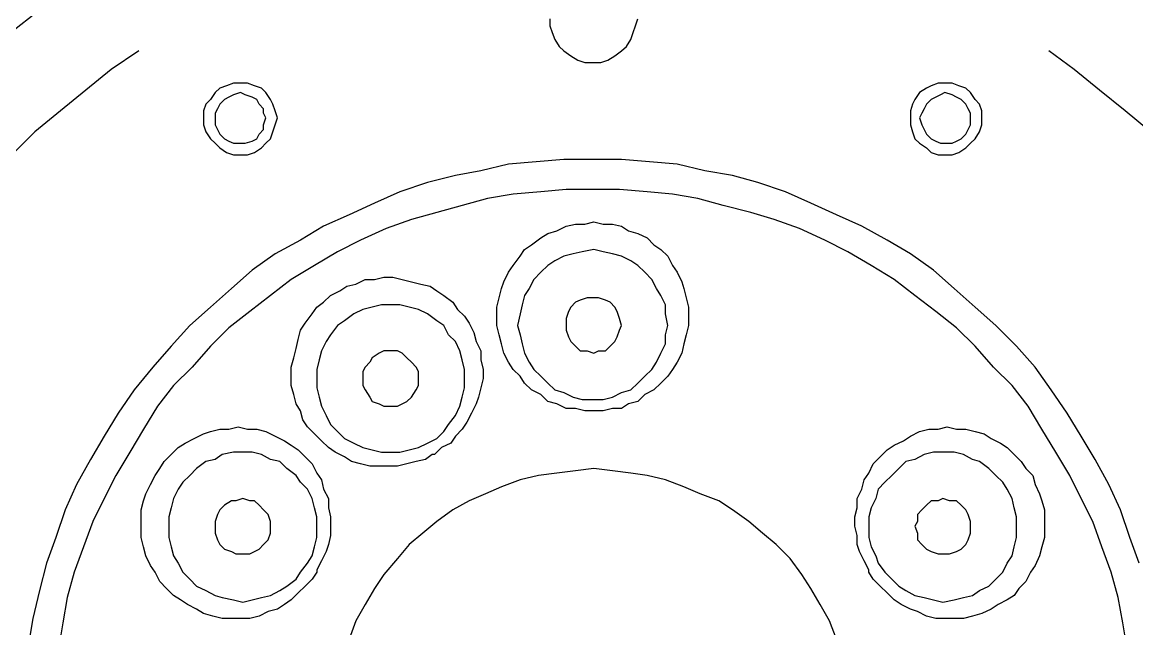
# Model space of a CAD drawing. Extents: x 468514 to 728049, y -74127 to 69080.
# Drawn here: x 591177.47 to 591203.29, y 40586.69 to 40600.74 of the extents above; entities that cross this region are included whole.
import ezdxf

# ---------------------------------------------------------------- set-up
doc = ezdxf.new("R2010")
doc.units = 0
doc.header["$LTSCALE"] = 500
doc.header["$MEASUREMENT"] = 0
doc.linetypes.add('HIDDEN2', pattern=[0.1875, 0.125, -0.0625])
doc.layers.add('E 立面家具、洁具', color=153, linetype='Continuous')
doc.layers.add('L-立面家具、洁具', color=153, linetype='Continuous')

# ---------------------------------------------------------------- blocks, each defined once
blk = doc.blocks.new('A$C2F8A30B2')
at = {"linetype": 'HIDDEN2', "lineweight": -2, "ltscale": 20}
for p, q in [((84.589, 844.94), (84.539, 845.102)), ((84.646, 844.782), (84.589, 844.94)), ((86.573, 844.94), (86.519, 844.782)), ((86.573, 845.102), (86.573, 844.94)), ((84.701, 844.62), (84.646, 844.782)), ((84.804, 844.459), (84.701, 844.62)), ((86.464, 844.62), (86.359, 844.459)), ((86.519, 844.782), (86.464, 844.62)), ((84.916, 844.356), (84.804, 844.459)), ((86.359, 844.459), (86.249, 844.356)), ((74.425, 843.927), (75.013, 844.356)), ((85.074, 844.247), (84.916, 844.356)), ((85.234, 844.142), (85.074, 844.247)), ((85.394, 844.087), (85.234, 844.142)), ((85.929, 844.142), (85.769, 844.087)), ((86.091, 844.247), (85.929, 844.142)), ((86.249, 844.356), (86.091, 844.247)), ((96.097, 844.356), (96.74, 843.927)), ((73.838, 843.444), (74.425, 843.927)), ((85.554, 844.087), (85.394, 844.087)), ((85.769, 844.087), (85.554, 844.087)), ((96.74, 843.927), (97.327, 843.444)), ((77.098, 843.552), (77.258, 843.607)), ((77.258, 843.607), (77.422, 843.607)), ((77.422, 843.607), (77.582, 843.607)), ((77.582, 843.607), (77.742, 843.552)), ((93.423, 843.552), (93.583, 843.607)), ((93.583, 843.607), (93.743, 843.607)), ((93.743, 843.607), (93.905, 843.607)), ((93.905, 843.607), (94.065, 843.552)), ((73.246, 842.966), (73.838, 843.444)), ((76.725, 843.23), (76.832, 843.392)), ((76.832, 843.392), (76.94, 843.497)), ((76.94, 843.497), (77.098, 843.552)), ((77.155, 843.284), (77.258, 843.341)), ((77.258, 843.341), (77.422, 843.392)), ((77.422, 843.392), (77.527, 843.341)), ((77.527, 843.341), (77.635, 843.284)), ((77.742, 843.552), (77.847, 843.497)), ((77.847, 843.497), (78.008, 843.392)), ((78.008, 843.392), (78.117, 843.23)), ((93.048, 843.23), (93.155, 843.392)), ((93.155, 843.392), (93.26, 843.497)), ((93.26, 843.497), (93.423, 843.552)), ((93.475, 843.284), (93.635, 843.341)), ((93.635, 843.341), (93.743, 843.392)), ((93.743, 843.392), (93.905, 843.341)), ((93.905, 843.341), (94.012, 843.284)), ((94.065, 843.552), (94.225, 843.497)), ((94.225, 843.497), (94.332, 843.392)), ((94.332, 843.392), (94.44, 843.23)), ((97.327, 843.444), (97.917, 842.966)), ((76.565, 842.966), (76.618, 843.126)), ((76.618, 843.126), (76.725, 843.23)), ((76.885, 843.019), (76.94, 843.126)), ((76.94, 843.126), (77.047, 843.23)), ((77.047, 843.23), (77.155, 843.284)), ((77.635, 843.284), (77.742, 843.23)), ((77.742, 843.23), (77.847, 843.126)), ((77.847, 843.126), (77.902, 843.019)), ((78.117, 843.23), (78.172, 843.126)), ((78.172, 843.126), (78.222, 842.966)), ((92.94, 842.966), (92.993, 843.126)), ((92.993, 843.126), (93.048, 843.23)), ((93.208, 843.019), (93.315, 843.126)), ((93.315, 843.126), (93.368, 843.23)), ((93.368, 843.23), (93.475, 843.284)), ((94.012, 843.284), (94.118, 843.23)), ((94.118, 843.23), (94.225, 843.126)), ((94.225, 843.126), (94.28, 843.019)), ((94.44, 843.23), (94.547, 843.126)), ((94.547, 843.126), (94.6, 842.966)), ((72.658, 842.48), (73.246, 842.966)), ((76.565, 842.804), (76.565, 842.966)), ((76.832, 842.912), (76.885, 843.019)), ((76.832, 842.804), (76.832, 842.912)), ((77.902, 843.019), (77.957, 842.912)), ((77.957, 842.912), (78.008, 842.804)), ((78.222, 842.966), (78.222, 842.804)), ((92.888, 842.804), (92.94, 842.966)), ((93.155, 842.804), (93.208, 842.912)), ((93.208, 842.912), (93.208, 843.019)), ((94.28, 843.019), (94.332, 842.912)), ((94.332, 842.912), (94.332, 842.804)), ((94.6, 842.966), (94.6, 842.804)), ((97.917, 842.966), (98.507, 842.48)), ((76.565, 842.644), (76.565, 842.804)), ((76.565, 842.804), (76.565, 842.804)), ((76.618, 842.48), (76.565, 842.644)), ((76.832, 842.644), (76.832, 842.804)), ((76.832, 842.804), (76.832, 842.804)), ((76.885, 842.537), (76.832, 842.644)), ((77.957, 842.644), (77.902, 842.537)), ((78.008, 842.804), (77.957, 842.644)), ((78.222, 842.644), (78.172, 842.48)), ((78.222, 842.804), (78.222, 842.644)), ((92.94, 842.644), (92.888, 842.804)), ((92.888, 842.804), (92.888, 842.804)), ((92.993, 842.48), (92.94, 842.644)), ((93.208, 842.644), (93.155, 842.804)), ((93.155, 842.804), (93.155, 842.804)), ((93.208, 842.537), (93.208, 842.644)), ((94.332, 842.644), (94.28, 842.537)), ((94.332, 842.804), (94.332, 842.644)), ((94.6, 842.644), (94.547, 842.48)), ((94.6, 842.804), (94.6, 842.644)), ((76.725, 842.322), (76.618, 842.48)), ((76.832, 842.217), (76.725, 842.322)), ((76.94, 842.431), (76.885, 842.537)), ((77.047, 842.322), (76.94, 842.431)), ((77.155, 842.269), (77.047, 842.322)), ((77.742, 842.322), (77.635, 842.269)), ((77.847, 842.431), (77.742, 842.322)), ((77.902, 842.537), (77.847, 842.431)), ((78.117, 842.322), (78.008, 842.217)), ((78.172, 842.48), (78.117, 842.322)), ((93.048, 842.322), (92.993, 842.48)), ((93.155, 842.217), (93.048, 842.322)), ((93.315, 842.431), (93.208, 842.537)), ((93.368, 842.322), (93.315, 842.431)), ((93.475, 842.269), (93.368, 842.322)), ((94.118, 842.322), (94.012, 842.269)), ((94.225, 842.431), (94.118, 842.322)), ((94.28, 842.537), (94.225, 842.431)), ((94.44, 842.322), (94.332, 842.217)), ((94.547, 842.48), (94.44, 842.322)), ((98.507, 842.48), (99.04, 841.949)), ((76.94, 842.109), (76.832, 842.217)), ((77.098, 842.004), (76.94, 842.109)), ((77.258, 842.217), (77.155, 842.269)), ((77.422, 842.217), (77.258, 842.217)), ((77.527, 842.217), (77.422, 842.217)), ((77.635, 842.269), (77.527, 842.217)), ((77.847, 842.109), (77.742, 842.004)), ((78.008, 842.217), (77.847, 842.109)), ((93.26, 842.109), (93.155, 842.217)), ((93.423, 842.004), (93.26, 842.109)), ((93.635, 842.217), (93.475, 842.269)), ((93.743, 842.217), (93.635, 842.217)), ((93.905, 842.217), (93.743, 842.217)), ((94.012, 842.269), (93.905, 842.217)), ((94.225, 842.109), (94.065, 842.004)), ((94.332, 842.217), (94.225, 842.109)), ((77.258, 841.949), (77.098, 842.004)), ((77.422, 841.949), (77.258, 841.949)), ((77.582, 841.949), (77.422, 841.949)), ((77.742, 842.004), (77.582, 841.949)), ((83.627, 841.736), (84.271, 841.787)), ((84.271, 841.787), (84.916, 841.84)), ((84.916, 841.84), (85.554, 841.84)), ((85.554, 841.84), (86.249, 841.84)), ((86.249, 841.84), (86.893, 841.787)), ((86.893, 841.787), (87.538, 841.736)), ((93.583, 841.949), (93.423, 842.004)), ((93.743, 841.949), (93.583, 841.949)), ((93.905, 841.949), (93.743, 841.949)), ((94.065, 842.004), (93.905, 841.949)), ((82.344, 841.467), (82.987, 841.576)), ((82.987, 841.576), (83.627, 841.736)), ((87.538, 841.736), (88.176, 841.576)), ((88.176, 841.576), (88.766, 841.467)), ((81.114, 841.092), (81.754, 841.309)), ((81.754, 841.309), (82.344, 841.467)), ((88.766, 841.467), (89.41, 841.309)), ((89.41, 841.309), (90.051, 841.092)), ((80.527, 840.827), (81.114, 841.092)), ((83.147, 840.934), (83.736, 841.041)), ((83.736, 841.041), (84.324, 841.092)), ((84.324, 841.092), (84.964, 841.147)), ((84.964, 841.147), (85.554, 841.147)), ((85.554, 841.147), (86.196, 841.147)), ((86.196, 841.147), (86.788, 841.092)), ((86.788, 841.092), (87.428, 841.041)), ((87.428, 841.041), (88.018, 840.934)), ((90.051, 841.092), (90.64, 840.827)), ((79.937, 840.559), (80.527, 840.827)), ((81.917, 840.614), (82.557, 840.772)), ((82.557, 840.772), (83.147, 840.934)), ((88.018, 840.934), (88.606, 840.772)), ((88.606, 840.772), (89.196, 840.614)), ((90.64, 840.827), (91.228, 840.559)), ((79.347, 840.292), (79.937, 840.559)), ((81.379, 840.452), (81.917, 840.614)), ((89.196, 840.614), (89.783, 840.452)), ((91.228, 840.559), (91.818, 840.292)), ((78.757, 839.972), (79.347, 840.292)), ((80.204, 839.972), (80.794, 840.241)), ((80.794, 840.241), (81.379, 840.452)), ((84.916, 840.292), (84.751, 840.186)), ((85.126, 840.344), (84.916, 840.292)), ((85.341, 840.344), (85.126, 840.344)), ((85.554, 840.397), (85.341, 840.344)), ((85.769, 840.344), (85.554, 840.397)), ((85.984, 840.344), (85.769, 840.344)), ((86.196, 840.292), (85.984, 840.344)), ((86.411, 840.186), (86.196, 840.292)), ((89.783, 840.452), (90.371, 840.241)), ((90.371, 840.241), (90.96, 839.972)), ((91.818, 840.292), (92.353, 839.972)), ((78.222, 839.651), (78.757, 839.972)), ((79.669, 839.702), (80.204, 839.972)), ((84.324, 840.026), (84.166, 839.864)), ((84.539, 840.129), (84.324, 840.026)), ((84.751, 840.186), (84.539, 840.129)), ((86.626, 840.129), (86.411, 840.186)), ((86.788, 840.026), (86.626, 840.129)), ((86.999, 839.864), (86.788, 840.026)), ((90.96, 839.972), (91.493, 839.702)), ((92.353, 839.972), (92.94, 839.651)), ((84.002, 839.757), (83.842, 839.599)), ((84.166, 839.864), (84.002, 839.757)), ((85.341, 839.702), (85.554, 839.757)), ((85.554, 839.757), (85.824, 839.702)), ((87.161, 839.757), (86.999, 839.864)), ((87.268, 839.599), (87.161, 839.757)), ((77.687, 839.277), (78.222, 839.651)), ((79.132, 839.382), (79.669, 839.702)), ((83.842, 839.599), (83.736, 839.382)), ((84.539, 839.382), (84.701, 839.491)), ((84.701, 839.491), (84.916, 839.599)), ((84.916, 839.599), (85.126, 839.651)), ((85.126, 839.651), (85.341, 839.702)), ((85.824, 839.702), (86.036, 839.651)), ((86.036, 839.651), (86.249, 839.599)), ((86.249, 839.599), (86.464, 839.491)), ((86.464, 839.491), (86.626, 839.382)), ((87.428, 839.382), (87.268, 839.599)), ((91.493, 839.702), (92.03, 839.382)), ((92.94, 839.651), (93.475, 839.277)), ((77.207, 838.851), (77.687, 839.277)), ((78.597, 839.062), (79.132, 839.382)), ((83.627, 839.226), (83.522, 839.009)), ((83.736, 839.382), (83.627, 839.226)), ((84.217, 839.062), (84.377, 839.226)), ((84.377, 839.226), (84.539, 839.382)), ((86.626, 839.382), (86.788, 839.226)), ((86.788, 839.226), (86.946, 839.062)), ((87.538, 839.226), (87.428, 839.382)), ((87.643, 839.009), (87.538, 839.226)), ((92.03, 839.382), (92.568, 839.062)), ((93.475, 839.277), (93.955, 838.851)), ((78.117, 838.687), (78.597, 839.062)), ((83.522, 839.009), (83.469, 838.851)), ((84.109, 838.851), (84.217, 839.062)), ((86.946, 839.062), (87.054, 838.851)), ((87.696, 838.851), (87.643, 839.009)), ((89.568, 838.954), (89.353, 838.904)), ((89.783, 839.009), (89.568, 838.954)), ((89.996, 839.062), (89.783, 839.009)), ((90.211, 839.117), (89.996, 839.062)), ((90.425, 839.117), (90.211, 839.117)), ((90.64, 839.062), (90.425, 839.117)), ((90.853, 839.062), (90.64, 839.062)), ((91.068, 838.954), (90.853, 839.062)), ((91.283, 838.904), (91.068, 838.954)), ((92.568, 839.062), (93.048, 838.687)), ((76.725, 838.419), (77.207, 838.851)), ((77.635, 838.316), (78.117, 838.687)), ((83.469, 838.851), (83.416, 838.634)), ((83.899, 838.476), (84.002, 838.687)), ((84.002, 838.687), (84.109, 838.851)), ((87.054, 838.851), (87.161, 838.687)), ((87.161, 838.687), (87.214, 838.476)), ((87.749, 838.634), (87.696, 838.851)), ((89.035, 838.687), (88.821, 838.531)), ((89.196, 838.796), (89.035, 838.687)), ((89.353, 838.904), (89.196, 838.796)), ((91.443, 838.796), (91.283, 838.904)), ((91.658, 838.687), (91.443, 838.796)), ((91.818, 838.531), (91.658, 838.687)), ((93.048, 838.687), (93.53, 838.316)), ((93.955, 838.851), (94.44, 838.419)), ((83.416, 838.634), (83.361, 838.419)), ((83.899, 838.261), (83.899, 838.476)), ((85.074, 838.419), (85.179, 838.531)), ((85.179, 838.531), (85.289, 838.582)), ((85.289, 838.582), (85.451, 838.634)), ((85.451, 838.634), (85.554, 838.634)), ((85.554, 838.634), (85.714, 838.634)), ((85.714, 838.634), (85.876, 838.582)), ((85.876, 838.582), (85.984, 838.531)), ((85.984, 838.531), (86.091, 838.419)), ((87.214, 838.476), (87.268, 838.261)), ((87.803, 838.419), (87.749, 838.634)), ((88.821, 838.531), (88.713, 838.367)), ((89.836, 838.419), (90.051, 838.476)), ((90.051, 838.476), (90.265, 838.476)), ((90.265, 838.476), (90.48, 838.476)), ((90.48, 838.476), (90.693, 838.419)), ((91.978, 838.419), (91.818, 838.531)), ((76.245, 837.99), (76.725, 838.419)), ((77.155, 837.941), (77.635, 838.316)), ((83.361, 838.419), (83.361, 838.209)), ((83.361, 838.209), (83.361, 837.99)), ((83.842, 837.99), (83.899, 838.261)), ((84.964, 838.154), (85.019, 838.316)), ((85.019, 838.316), (85.074, 838.419)), ((86.091, 838.419), (86.144, 838.316)), ((86.144, 838.316), (86.196, 838.154)), ((87.268, 838.261), (87.323, 837.99)), ((87.803, 838.209), (87.803, 838.419)), ((87.803, 837.99), (87.803, 838.209)), ((88.551, 838.209), (88.446, 838.049)), ((88.713, 838.367), (88.551, 838.209)), ((89.196, 838.101), (89.41, 838.261)), ((89.41, 838.261), (89.621, 838.367)), ((89.621, 838.367), (89.836, 838.419)), ((90.693, 838.419), (90.908, 838.367)), ((90.908, 838.367), (91.121, 838.261)), ((91.121, 838.261), (91.333, 838.101)), ((92.083, 838.261), (91.978, 838.419)), ((92.243, 838.049), (92.083, 838.261)), ((93.53, 838.316), (94.012, 837.941)), ((94.44, 838.419), (94.92, 837.99)), ((75.762, 837.514), (76.245, 837.99)), ((76.725, 837.514), (77.155, 837.941)), ((83.361, 837.99), (83.416, 837.779)), ((83.899, 837.779), (83.842, 837.99)), ((83.842, 837.99), (83.842, 837.99)), ((84.916, 837.99), (84.964, 838.154)), ((84.964, 837.889), (84.916, 837.99)), ((84.916, 837.99), (84.916, 837.99)), ((86.196, 838.154), (86.196, 837.99)), ((86.196, 837.99), (86.196, 837.889)), ((87.323, 837.99), (87.268, 837.779)), ((87.749, 837.779), (87.803, 837.99)), ((88.446, 838.049), (88.336, 837.834)), ((88.926, 837.779), (89.035, 837.99)), ((89.035, 837.99), (89.196, 838.101)), ((91.333, 838.101), (91.493, 837.99)), ((91.493, 837.99), (91.658, 837.779)), ((92.353, 837.889), (92.243, 838.049)), ((94.012, 837.941), (94.44, 837.514)), ((94.92, 837.99), (95.35, 837.514)), ((83.416, 837.779), (83.469, 837.566)), ((83.899, 837.566), (83.899, 837.779)), ((85.019, 837.727), (84.964, 837.889)), ((85.074, 837.621), (85.019, 837.727)), ((86.144, 837.727), (86.091, 837.621)), ((86.196, 837.889), (86.144, 837.727)), ((87.268, 837.779), (87.214, 837.566)), ((87.696, 837.566), (87.749, 837.779)), ((88.336, 837.834), (88.286, 837.621)), ((88.766, 837.621), (88.926, 837.779)), ((91.658, 837.779), (91.763, 837.621)), ((92.407, 837.672), (92.353, 837.889)), ((92.458, 837.459), (92.407, 837.672)), ((75.333, 837.029), (75.762, 837.514)), ((76.297, 837.029), (76.725, 837.514)), ((83.469, 837.566), (83.522, 837.352)), ((84.002, 837.352), (83.899, 837.566)), ((85.179, 837.514), (85.074, 837.621)), ((85.289, 837.406), (85.179, 837.514)), ((85.451, 837.406), (85.289, 837.406)), ((85.554, 837.352), (85.451, 837.406)), ((85.714, 837.406), (85.554, 837.352)), ((85.876, 837.406), (85.714, 837.406)), ((85.984, 837.514), (85.876, 837.406)), ((86.091, 837.621), (85.984, 837.514)), ((87.214, 837.566), (87.161, 837.352)), ((87.643, 837.352), (87.696, 837.566)), ((88.286, 837.621), (88.176, 837.406)), ((88.176, 837.406), (88.176, 837.194)), ((88.606, 837.194), (88.661, 837.406)), ((88.661, 837.406), (88.766, 837.621)), ((89.996, 837.352), (90.103, 837.406)), ((90.103, 837.406), (90.265, 837.406)), ((90.265, 837.406), (90.425, 837.406)), ((90.425, 837.406), (90.533, 837.352)), ((91.763, 837.621), (91.868, 837.406)), ((91.868, 837.406), (91.923, 837.194)), ((92.511, 837.244), (92.458, 837.459)), ((94.44, 837.514), (94.865, 837.029)), ((95.35, 837.514), (95.779, 837.029)), ((83.522, 837.352), (83.627, 837.141)), ((83.627, 837.141), (83.736, 836.977)), ((84.109, 837.141), (84.002, 837.352)), ((84.217, 836.977), (84.109, 837.141)), ((87.054, 837.141), (86.946, 836.977)), ((87.161, 837.352), (87.054, 837.141)), ((87.428, 836.977), (87.538, 837.141)), ((87.538, 837.141), (87.643, 837.352)), ((88.176, 837.194), (88.121, 836.977)), ((88.551, 836.977), (88.606, 837.194)), ((89.676, 837.029), (89.783, 837.141)), ((89.783, 837.141), (89.888, 837.244)), ((89.888, 837.244), (89.996, 837.352)), ((90.533, 837.352), (90.693, 837.244)), ((90.693, 837.244), (90.746, 837.141)), ((90.746, 837.141), (90.853, 837.029)), ((91.923, 837.194), (91.978, 836.977)), ((92.568, 837.029), (92.511, 837.244)), ((74.958, 836.499), (75.333, 837.029)), ((75.868, 836.606), (76.297, 837.029)), ((83.736, 836.977), (83.842, 836.819)), ((84.377, 836.819), (84.217, 836.977)), ((86.946, 836.977), (86.788, 836.819)), ((87.268, 836.819), (87.428, 836.977)), ((88.121, 836.977), (88.121, 836.764)), ((88.551, 836.764), (88.551, 836.977)), ((89.621, 836.926), (89.676, 837.029)), ((89.621, 836.764), (89.621, 836.926)), ((90.853, 837.029), (90.908, 836.926)), ((90.908, 836.926), (90.908, 836.764)), ((91.978, 836.977), (91.978, 836.764)), ((92.568, 836.819), (92.568, 837.029)), ((94.865, 837.029), (95.295, 836.606)), ((95.779, 837.029), (96.205, 836.499)), ((83.842, 836.819), (84.002, 836.657)), ((84.002, 836.657), (84.166, 836.499)), ((84.539, 836.657), (84.377, 836.819)), ((84.701, 836.499), (84.539, 836.657)), ((86.626, 836.657), (86.464, 836.499)), ((86.788, 836.819), (86.626, 836.657)), ((86.999, 836.499), (87.161, 836.657)), ((87.161, 836.657), (87.268, 836.819)), ((88.121, 836.764), (88.176, 836.551)), ((88.551, 836.551), (88.551, 836.764)), ((88.551, 836.764), (88.551, 836.764)), ((89.621, 836.606), (89.621, 836.764)), ((89.621, 836.764), (89.621, 836.764)), ((90.908, 836.764), (90.908, 836.606)), ((91.978, 836.764), (91.978, 836.551)), ((92.568, 836.606), (92.568, 836.819)), ((74.587, 835.962), (74.958, 836.499)), ((75.495, 836.124), (75.868, 836.606)), ((84.166, 836.499), (84.377, 836.391)), ((84.377, 836.391), (84.539, 836.229)), ((84.916, 836.444), (84.701, 836.499)), ((85.126, 836.336), (84.916, 836.444)), ((86.249, 836.444), (86.036, 836.336)), ((86.464, 836.499), (86.249, 836.444)), ((86.626, 836.229), (86.788, 836.391)), ((86.788, 836.391), (86.999, 836.499)), ((88.176, 836.551), (88.233, 836.336)), ((88.606, 836.336), (88.551, 836.551)), ((89.676, 836.499), (89.621, 836.606)), ((89.783, 836.336), (89.676, 836.499)), ((90.853, 836.499), (90.746, 836.336)), ((90.908, 836.606), (90.853, 836.499)), ((91.978, 836.551), (91.923, 836.336)), ((92.458, 836.176), (92.511, 836.391)), ((92.511, 836.391), (92.568, 836.606)), ((95.295, 836.606), (95.668, 836.124)), ((96.205, 836.499), (96.577, 835.962)), ((75.175, 835.587), (75.495, 836.124)), ((84.539, 836.229), (84.751, 836.176)), ((84.751, 836.176), (84.916, 836.069)), ((85.341, 836.282), (85.126, 836.336)), ((85.554, 836.282), (85.341, 836.282)), ((85.824, 836.282), (85.554, 836.282)), ((86.036, 836.336), (85.824, 836.282)), ((86.196, 836.069), (86.411, 836.176)), ((86.411, 836.176), (86.626, 836.229)), ((88.233, 836.336), (88.286, 836.176)), ((88.286, 836.176), (88.391, 835.962)), ((88.661, 836.124), (88.606, 836.336)), ((88.766, 835.909), (88.661, 836.124)), ((89.888, 836.229), (89.783, 836.336)), ((89.996, 836.176), (89.888, 836.229)), ((90.103, 836.124), (89.996, 836.176)), ((90.265, 836.124), (90.103, 836.124)), ((90.425, 836.124), (90.265, 836.124)), ((90.533, 836.176), (90.425, 836.124)), ((90.693, 836.229), (90.533, 836.176)), ((90.746, 836.336), (90.693, 836.229)), ((91.868, 836.124), (91.763, 835.909)), ((91.923, 836.336), (91.868, 836.124)), ((92.353, 836.016), (92.458, 836.176)), ((95.668, 836.124), (95.99, 835.587)), ((74.263, 835.431), (74.587, 835.962)), ((84.916, 836.069), (85.126, 836.069)), ((85.126, 836.069), (85.341, 836.016)), ((85.341, 836.016), (85.554, 836.016)), ((85.554, 836.016), (85.769, 836.016)), ((85.769, 836.016), (85.984, 836.069)), ((85.984, 836.069), (86.196, 836.069)), ((88.391, 835.962), (88.498, 835.751)), ((88.926, 835.696), (88.766, 835.909)), ((91.763, 835.909), (91.658, 835.696)), ((92.296, 835.804), (92.353, 836.016)), ((96.577, 835.962), (96.902, 835.431)), ((74.85, 835.054), (75.175, 835.587)), ((76.94, 835.587), (76.725, 835.536)), ((77.155, 835.587), (76.94, 835.587)), ((77.367, 835.641), (77.155, 835.587)), ((77.582, 835.587), (77.367, 835.641)), ((77.797, 835.587), (77.582, 835.587)), ((78.008, 835.536), (77.797, 835.587)), ((88.498, 835.751), (88.606, 835.587)), ((88.606, 835.587), (88.766, 835.431)), ((89.035, 835.536), (88.926, 835.696)), ((91.658, 835.696), (91.493, 835.536)), ((92.03, 835.484), (92.193, 835.641)), ((92.193, 835.641), (92.296, 835.804)), ((93.368, 835.587), (93.155, 835.536)), ((93.583, 835.587), (93.368, 835.587)), ((93.797, 835.641), (93.583, 835.587)), ((94.012, 835.587), (93.797, 835.641)), ((94.225, 835.587), (94.012, 835.587)), ((94.44, 835.536), (94.225, 835.587)), ((95.99, 835.587), (96.312, 835.054)), ((73.941, 834.889), (74.263, 835.431)), ((76.35, 835.374), (76.135, 835.267)), ((76.51, 835.484), (76.35, 835.374)), ((76.725, 835.536), (76.51, 835.484)), ((78.222, 835.431), (78.008, 835.536)), ((78.385, 835.319), (78.222, 835.431)), ((88.766, 835.431), (88.871, 835.267)), ((89.196, 835.374), (89.035, 835.536)), ((89.41, 835.267), (89.196, 835.374)), ((91.333, 835.374), (91.121, 835.267)), ((91.493, 835.536), (91.333, 835.374)), ((91.868, 835.319), (92.03, 835.484)), ((92.94, 835.431), (92.725, 835.319)), ((93.155, 835.536), (92.94, 835.431)), ((94.6, 835.484), (94.44, 835.536)), ((94.815, 835.374), (94.6, 835.484)), ((95.03, 835.267), (94.815, 835.374)), ((96.902, 835.431), (97.222, 834.889)), ((75.977, 835.164), (75.815, 835.001)), ((76.135, 835.267), (75.977, 835.164)), ((78.597, 835.216), (78.385, 835.319)), ((78.757, 835.109), (78.597, 835.216)), ((78.92, 834.946), (78.757, 835.109)), ((88.871, 835.267), (89.086, 835.164)), ((89.086, 835.164), (89.248, 835.001)), ((89.621, 835.164), (89.41, 835.267)), ((89.836, 835.109), (89.621, 835.164)), ((90.051, 835.054), (89.836, 835.109)), ((90.693, 835.109), (90.48, 835.054)), ((90.908, 835.164), (90.693, 835.109)), ((91.121, 835.267), (90.908, 835.164)), ((91.548, 835.054), (91.708, 835.164)), ((91.708, 835.164), (91.868, 835.319)), ((92.407, 835.109), (92.243, 834.946)), ((92.568, 835.216), (92.407, 835.109)), ((92.725, 835.319), (92.568, 835.216)), ((95.187, 835.164), (95.03, 835.267)), ((95.35, 835.001), (95.187, 835.164)), ((73.623, 834.306), (73.941, 834.889)), ((74.53, 834.519), (74.85, 835.054)), ((75.653, 834.841), (75.548, 834.681)), ((75.815, 835.001), (75.653, 834.841)), ((76.405, 834.681), (76.618, 834.841)), ((76.618, 834.841), (76.78, 834.889)), ((76.78, 834.889), (76.995, 835.001)), ((76.995, 835.001), (77.207, 835.054)), ((77.207, 835.054), (77.473, 835.054)), ((77.473, 835.054), (77.687, 835.054)), ((77.687, 835.054), (77.902, 835.001)), ((77.902, 835.001), (78.117, 834.889)), ((78.117, 834.889), (78.332, 834.841)), ((78.332, 834.841), (78.49, 834.681)), ((79.082, 834.789), (78.92, 834.946)), ((89.248, 835.001), (89.301, 835.001)), ((89.248, 835.001), (89.248, 835.001)), ((89.301, 835.001), (89.461, 834.889)), ((89.461, 834.889), (89.676, 834.841)), ((89.676, 834.841), (89.888, 834.789)), ((90.265, 835.054), (90.051, 835.054)), ((90.48, 835.054), (90.265, 835.054)), ((90.96, 834.789), (91.175, 834.841)), ((91.175, 834.841), (91.333, 834.946)), ((91.333, 834.946), (91.548, 835.054)), ((92.243, 834.946), (92.083, 834.789)), ((92.673, 834.681), (92.833, 834.841)), ((92.833, 834.841), (93.048, 834.889)), ((93.048, 834.889), (93.26, 835.001)), ((93.26, 835.001), (93.475, 835.054)), ((93.475, 835.054), (93.69, 835.054)), ((93.69, 835.054), (93.905, 835.054)), ((93.905, 835.054), (94.17, 835.001)), ((94.17, 835.001), (94.332, 834.889)), ((94.332, 834.889), (94.547, 834.841)), ((94.547, 834.841), (94.762, 834.681)), ((95.51, 834.841), (95.35, 835.001)), ((95.615, 834.681), (95.51, 834.841)), ((96.312, 835.054), (96.632, 834.519)), ((97.222, 834.889), (97.542, 834.306)), ((75.548, 834.681), (75.385, 834.519)), ((76.245, 834.519), (76.405, 834.681)), ((78.49, 834.681), (78.652, 834.519)), ((79.187, 834.572), (79.082, 834.789)), ((79.292, 834.414), (79.187, 834.572)), ((84.324, 834.519), (84.701, 834.572)), ((84.701, 834.572), (85.126, 834.626)), ((85.126, 834.626), (85.554, 834.681)), ((85.554, 834.681), (85.984, 834.626)), ((85.984, 834.626), (86.411, 834.572)), ((86.411, 834.572), (86.841, 834.519)), ((89.888, 834.789), (90.103, 834.734)), ((90.103, 834.734), (90.318, 834.734)), ((90.318, 834.734), (90.533, 834.734)), ((90.533, 834.734), (90.746, 834.734)), ((90.746, 834.734), (90.96, 834.789)), ((91.978, 834.572), (91.868, 834.414)), ((92.083, 834.789), (91.978, 834.572)), ((92.458, 834.519), (92.673, 834.681)), ((94.762, 834.681), (94.92, 834.519)), ((95.725, 834.519), (95.615, 834.681)), ((73.353, 833.719), (73.623, 834.306)), ((74.263, 833.986), (74.53, 834.519)), ((75.333, 834.306), (75.228, 834.094)), ((75.385, 834.519), (75.333, 834.306)), ((75.977, 834.201), (76.083, 834.359)), ((76.083, 834.359), (76.245, 834.519)), ((78.652, 834.519), (78.812, 834.359)), ((78.812, 834.359), (78.972, 834.201)), ((79.347, 834.201), (79.292, 834.414)), ((83.469, 834.251), (83.899, 834.414)), ((83.899, 834.414), (84.324, 834.519)), ((86.841, 834.519), (87.268, 834.414)), ((87.268, 834.414), (87.696, 834.251)), ((91.868, 834.414), (91.818, 834.201)), ((92.193, 834.201), (92.353, 834.359)), ((92.353, 834.359), (92.458, 834.519)), ((94.92, 834.519), (95.08, 834.359)), ((95.08, 834.359), (95.187, 834.201)), ((95.83, 834.306), (95.725, 834.519)), ((95.939, 834.094), (95.83, 834.306)), ((96.632, 834.519), (96.902, 833.986)), ((97.542, 834.306), (97.81, 833.719)), ((75.228, 834.094), (75.175, 833.929)), ((75.868, 833.986), (75.977, 834.201)), ((78.972, 834.201), (79.025, 833.986)), ((79.455, 833.986), (79.347, 834.201)), ((82.664, 833.929), (83.092, 834.094)), ((83.092, 834.094), (83.469, 834.251)), ((87.696, 834.251), (88.071, 834.094)), ((88.071, 834.094), (88.446, 833.929)), ((91.818, 834.201), (91.708, 833.986)), ((92.083, 833.986), (92.193, 834.201)), ((95.187, 834.201), (95.295, 833.986)), ((95.99, 833.929), (95.939, 834.094)), ((73.998, 833.449), (74.263, 833.986)), ((75.175, 833.929), (75.118, 833.719)), ((75.815, 833.771), (75.868, 833.986)), ((76.94, 833.719), (77.047, 833.826)), ((77.047, 833.826), (77.155, 833.929)), ((77.155, 833.929), (77.313, 833.929)), ((77.313, 833.929), (77.473, 833.986)), ((77.473, 833.986), (77.582, 833.929)), ((77.582, 833.929), (77.742, 833.929)), ((77.742, 833.929), (77.847, 833.826)), ((77.847, 833.826), (77.957, 833.719)), ((79.025, 833.986), (79.132, 833.771)), ((79.455, 833.771), (79.455, 833.986)), ((82.344, 833.719), (82.664, 833.929)), ((88.446, 833.929), (88.821, 833.719)), ((91.708, 833.986), (91.708, 833.771)), ((92.03, 833.771), (92.083, 833.986)), ((93.208, 833.719), (93.315, 833.826)), ((93.315, 833.826), (93.423, 833.929)), ((93.423, 833.929), (93.53, 833.929)), ((93.53, 833.929), (93.69, 833.986)), ((93.69, 833.986), (93.85, 833.929)), ((93.85, 833.929), (93.955, 833.929)), ((93.955, 833.929), (94.118, 833.826)), ((94.118, 833.826), (94.225, 833.719)), ((95.295, 833.986), (95.35, 833.771)), ((96.043, 833.719), (95.99, 833.929)), ((96.902, 833.986), (97.169, 833.449)), ((73.138, 833.081), (73.353, 833.719)), ((75.118, 833.719), (75.118, 833.506)), ((75.762, 833.556), (75.815, 833.771)), ((75.762, 833.344), (75.762, 833.556)), ((76.832, 833.449), (76.885, 833.611)), ((76.885, 833.611), (76.94, 833.719)), ((77.957, 833.719), (78.06, 833.611)), ((78.06, 833.611), (78.06, 833.449)), ((79.132, 833.771), (79.187, 833.556)), ((79.187, 833.556), (79.187, 833.344)), ((79.507, 833.556), (79.455, 833.771)), ((79.507, 833.344), (79.507, 833.556)), ((81.969, 833.449), (82.344, 833.719)), ((88.821, 833.719), (89.196, 833.449)), ((91.708, 833.771), (91.658, 833.556)), ((91.658, 833.556), (91.658, 833.344)), ((91.978, 833.556), (92.03, 833.771)), ((91.978, 833.344), (91.978, 833.556)), ((93.048, 833.449), (93.1, 833.611)), ((93.1, 833.611), (93.208, 833.719)), ((94.225, 833.719), (94.28, 833.611)), ((94.28, 833.611), (94.332, 833.449)), ((95.35, 833.771), (95.402, 833.556)), ((95.402, 833.556), (95.402, 833.344)), ((96.043, 833.506), (96.043, 833.719)), ((97.81, 833.719), (98.024, 833.081)), ((73.783, 832.861), (73.998, 833.449)), ((75.118, 833.506), (75.118, 833.291)), ((75.118, 833.291), (75.118, 833.081)), ((75.762, 833.081), (75.762, 833.344)), ((75.762, 833.344), (75.762, 833.344)), ((76.832, 833.344), (76.832, 833.449)), ((76.832, 833.182), (76.832, 833.344)), ((76.832, 833.344), (76.832, 833.344)), ((78.06, 833.449), (78.117, 833.344)), ((78.117, 833.344), (78.06, 833.182)), ((79.187, 833.344), (79.187, 833.081)), ((79.455, 833.129), (79.507, 833.344)), ((81.647, 833.182), (81.969, 833.449)), ((89.196, 833.449), (89.516, 833.182)), ((91.658, 833.344), (91.658, 833.129)), ((91.978, 833.081), (91.978, 833.344)), ((91.978, 833.344), (91.978, 833.344)), ((93.048, 833.344), (93.048, 833.449)), ((93.048, 833.182), (93.048, 833.344)), ((93.048, 833.344), (93.048, 833.344)), ((94.332, 833.449), (94.332, 833.344)), ((94.332, 833.344), (94.332, 833.182)), ((95.402, 833.344), (95.402, 833.081)), ((96.043, 833.291), (96.043, 833.506)), ((96.043, 833.081), (96.043, 833.291)), ((97.169, 833.449), (97.384, 832.861)), ((72.925, 832.487), (73.138, 833.081)), ((75.118, 833.081), (75.175, 832.861)), ((75.815, 832.861), (75.762, 833.081)), ((76.885, 833.026), (76.832, 833.182)), ((76.94, 832.916), (76.885, 833.026)), ((78.06, 833.026), (77.957, 832.916)), ((78.06, 833.182), (78.06, 833.026)), ((79.187, 833.081), (79.132, 832.861)), ((79.455, 832.916), (79.455, 833.129)), ((81.329, 832.916), (81.647, 833.182)), ((89.516, 833.182), (89.836, 832.916)), ((91.658, 833.129), (91.708, 832.916)), ((92.03, 832.861), (91.978, 833.081)), ((93.1, 833.026), (93.048, 833.182)), ((93.208, 832.916), (93.1, 833.026)), ((94.28, 833.026), (94.225, 832.916)), ((94.332, 833.182), (94.28, 833.026)), ((95.402, 833.081), (95.35, 832.861)), ((95.99, 832.861), (96.043, 833.081)), ((98.024, 833.081), (98.237, 832.487)), ((73.568, 832.276), (73.783, 832.861)), ((75.175, 832.861), (75.228, 832.651)), ((75.868, 832.651), (75.815, 832.861)), ((77.047, 832.809), (76.94, 832.916)), ((77.155, 832.756), (77.047, 832.809)), ((77.313, 832.704), (77.155, 832.756)), ((77.742, 832.756), (77.582, 832.704)), ((77.847, 832.809), (77.742, 832.756)), ((77.957, 832.916), (77.847, 832.809)), ((79.132, 832.861), (79.025, 832.651)), ((79.292, 832.541), (79.402, 832.756)), ((79.402, 832.756), (79.455, 832.916)), ((81.005, 832.594), (81.329, 832.916)), ((89.836, 832.916), (90.103, 832.594)), ((91.708, 832.916), (91.763, 832.756)), ((91.763, 832.756), (91.868, 832.541)), ((92.083, 832.651), (92.03, 832.861)), ((93.315, 832.809), (93.208, 832.916)), ((93.423, 832.756), (93.315, 832.809)), ((93.53, 832.704), (93.423, 832.756)), ((93.955, 832.756), (93.85, 832.704)), ((94.118, 832.809), (93.955, 832.756)), ((94.225, 832.916), (94.118, 832.809)), ((95.35, 832.861), (95.295, 832.651)), ((95.939, 832.651), (95.99, 832.861)), ((97.384, 832.861), (97.595, 832.276)), ((75.228, 832.651), (75.333, 832.434)), ((75.977, 832.487), (75.868, 832.651)), ((76.083, 832.276), (75.977, 832.487)), ((77.473, 832.704), (77.313, 832.704)), ((77.582, 832.704), (77.473, 832.704)), ((78.972, 832.487), (78.812, 832.276)), ((79.025, 832.651), (78.972, 832.487)), ((79.187, 832.331), (79.292, 832.541)), ((80.739, 832.221), (81.005, 832.594)), ((90.103, 832.594), (90.425, 832.221)), ((91.868, 832.541), (91.978, 832.331)), ((92.193, 832.487), (92.083, 832.651)), ((92.353, 832.276), (92.193, 832.487)), ((93.69, 832.704), (93.53, 832.704)), ((93.85, 832.704), (93.69, 832.704)), ((95.187, 832.487), (95.08, 832.276)), ((95.295, 832.651), (95.187, 832.487)), ((95.83, 832.434), (95.939, 832.651)), ((98.237, 832.487), (98.402, 831.849)), ((73.408, 831.691), (73.568, 832.276)), ((75.333, 832.434), (75.44, 832.276)), ((75.44, 832.276), (75.548, 832.063)), ((76.245, 832.116), (76.083, 832.276)), ((78.812, 832.276), (78.652, 832.116)), ((79.082, 832.116), (79.187, 832.276)), ((79.187, 832.276), (79.187, 832.331)), ((79.187, 832.331), (79.187, 832.331)), ((91.978, 832.331), (91.978, 832.276)), ((91.978, 832.331), (91.978, 832.331)), ((91.978, 832.276), (92.083, 832.116)), ((92.458, 832.116), (92.353, 832.276)), ((95.08, 832.276), (94.92, 832.116)), ((95.615, 832.063), (95.725, 832.276)), ((95.725, 832.276), (95.83, 832.434)), ((97.595, 832.276), (97.757, 831.691)), ((75.548, 832.063), (75.71, 831.901)), ((76.405, 831.954), (76.245, 832.116)), ((78.652, 832.116), (78.49, 831.954)), ((78.92, 831.954), (79.082, 832.116)), ((80.527, 831.901), (80.739, 832.221)), ((90.425, 832.221), (90.64, 831.901)), ((92.083, 832.116), (92.243, 831.954)), ((92.673, 831.954), (92.458, 832.116)), ((94.92, 832.116), (94.762, 831.954)), ((95.455, 831.901), (95.615, 832.063)), ((75.71, 831.901), (75.815, 831.739)), ((75.815, 831.739), (75.977, 831.634)), ((76.618, 831.849), (76.405, 831.954)), ((76.78, 831.739), (76.618, 831.849)), ((76.995, 831.691), (76.78, 831.739)), ((78.117, 831.739), (77.902, 831.691)), ((78.332, 831.849), (78.117, 831.739)), ((78.49, 831.954), (78.332, 831.849)), ((78.597, 831.634), (78.757, 831.794)), ((78.757, 831.794), (78.92, 831.954)), ((80.312, 831.526), (80.527, 831.901)), ((90.64, 831.901), (90.853, 831.526)), ((92.243, 831.954), (92.407, 831.794)), ((92.407, 831.794), (92.568, 831.634)), ((92.833, 831.849), (92.673, 831.954)), ((93.048, 831.739), (92.833, 831.849)), ((93.26, 831.691), (93.048, 831.739)), ((94.332, 831.739), (94.17, 831.691)), ((94.547, 831.849), (94.332, 831.739)), ((94.762, 831.954), (94.547, 831.849)), ((95.135, 831.634), (95.295, 831.739)), ((95.295, 831.739), (95.455, 831.901)), ((98.402, 831.849), (98.559, 831.206)), ((73.303, 831.101), (73.408, 831.691)), ((75.977, 831.634), (76.19, 831.526)), ((76.19, 831.526), (76.35, 831.419)), ((77.207, 831.634), (76.995, 831.691)), ((77.473, 831.581), (77.207, 831.634)), ((77.687, 831.634), (77.473, 831.581)), ((77.902, 831.691), (77.687, 831.634)), ((78.222, 831.419), (78.437, 831.526)), ((78.437, 831.526), (78.597, 831.634)), ((80.097, 831.151), (80.312, 831.526)), ((90.853, 831.526), (91.068, 831.151)), ((92.568, 831.634), (92.725, 831.526)), ((92.725, 831.526), (92.888, 831.419)), ((93.475, 831.634), (93.26, 831.691)), ((93.69, 831.581), (93.475, 831.634)), ((93.905, 831.634), (93.69, 831.581)), ((94.17, 831.691), (93.905, 831.634)), ((94.762, 831.419), (94.975, 831.526)), ((94.975, 831.526), (95.135, 831.634)), ((97.757, 831.691), (97.864, 831.101)), ((76.35, 831.419), (76.565, 831.316)), ((76.565, 831.316), (76.78, 831.259)), ((76.78, 831.259), (76.995, 831.206)), ((76.995, 831.206), (77.207, 831.206)), ((77.207, 831.206), (77.422, 831.206)), ((77.422, 831.206), (77.635, 831.206)), ((77.635, 831.206), (77.847, 831.259)), ((77.847, 831.259), (78.06, 831.366)), ((78.06, 831.366), (78.222, 831.419)), ((92.888, 831.419), (93.1, 831.366)), ((93.1, 831.366), (93.315, 831.259)), ((93.315, 831.259), (93.53, 831.206)), ((93.53, 831.206), (93.743, 831.206)), ((93.743, 831.206), (93.955, 831.206)), ((93.955, 831.206), (94.17, 831.206)), ((94.17, 831.206), (94.385, 831.259)), ((94.385, 831.259), (94.6, 831.316)), ((94.6, 831.316), (94.762, 831.419)), ((98.559, 831.206), (98.667, 830.564)), ((73.193, 830.456), (73.303, 831.101)), ((79.937, 830.726), (80.097, 831.151)), ((91.068, 831.151), (91.228, 830.726)), ((97.864, 831.101), (97.972, 830.456))]:
    blk.add_line(p, q, dxfattribs=at)
for centre, radius in [((85.397, 828.869), 43.552), ((85.568, 828.871), 41.475), ((85.684, 828.792), 20.847)]:
    blk.add_circle(centre, radius, dxfattribs=at)

msp = doc.modelspace()

# ---------------------------------------------------------------- hatches: boundary and pattern name
at = {"layer": 'E 立面家具、洁具'}
h = msp.add_hatch(dxfattribs=at)
h.set_pattern_fill('_USER', color=250, scale=600, angle=90, pattern_type=0)
h.set_pattern_definition([(90, (590661.75, 40941), (-600, 4e-14), [])])
h.paths.add_polyline_path([(592331.749, 40841), (590631.749, 40841), (590631.749, 38641), (592331.749, 38641)])
h = msp.add_hatch(dxfattribs=at)
h.set_pattern_fill('_USER', color=250, scale=300, pattern_type=0)
h.set_pattern_definition([(0, (590631.75, 38641), (0, 300), [])])
h.paths.add_polyline_path([(592101.749, 39841), (592301.749, 39841), (592301.749, 40841), (590661.749, 40841), (590661.749, 38641), (592101.749, 38641)])

# ---------------------------------------------------------------- block references
at = {"layer": 'L-立面家具、洁具', "xscale": -1}
msp.add_blockref('A$C2F8A30B2', (591276.272, 39755.721), dxfattribs=at)

doc.saveas('drawing.dxf')
